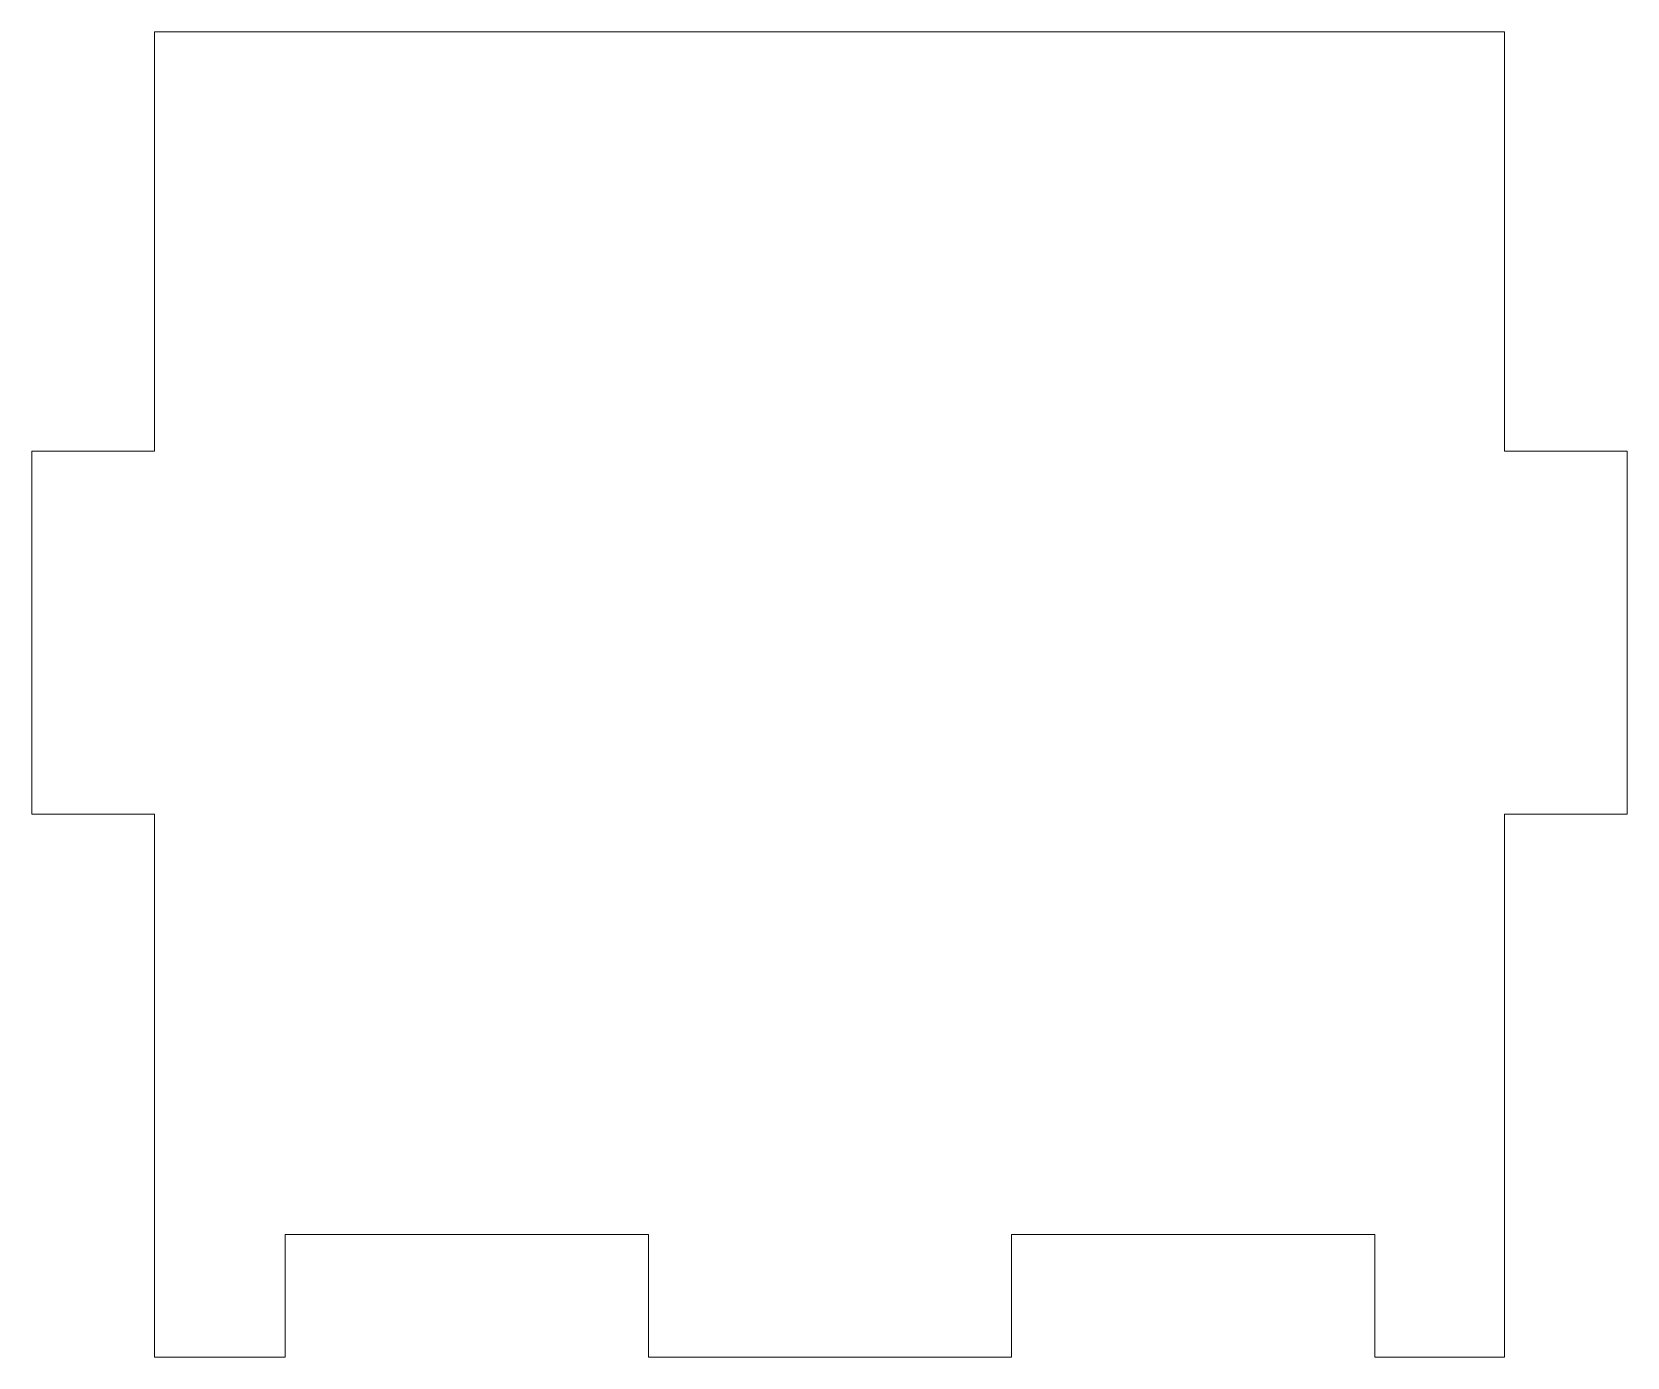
# Model space of a CAD drawing. Header units: inches. Extents: x -11.2 to 11.8, y -8.6 to 8.5.
# Drawn here: x -9.506 to -7.881, y 3.672 to 5.022 of the extents above; entities that cross this region are included whole.
import ezdxf

# ---------------------------------------------------------------- set-up
doc = ezdxf.new("R2010")
doc.units = ezdxf.units.IN
doc.header["$MEASUREMENT"] = 0
doc.layers.add('Tiny token holder', color=7, linetype='Continuous')

msp = doc.modelspace()

# ---------------------------------------------------------------- linework, layer by layer
at = {"layer": 'Tiny token holder', "color": 240, "lineweight": 9}
msp.add_open_spline([(-8.0055, 3.7971), (-8.0055, 3.7971), (-8.0055, 4.2251), (-8.0055, 4.2251), (-8.0055, 4.2251), (-8.0055, 4.2251), (-7.8805, 4.2251), (-7.8805, 4.2251), (-7.8805, 4.2251), (-7.8805, 4.2251), (-7.8805, 4.5951), (-7.8805, 4.5951), (-7.8805, 4.5951), (-7.8805, 4.5951), (-8.0055, 4.5951), (-8.0055, 4.5951), (-8.0055, 4.5951), (-8.0055, 4.5951), (-8.0055, 5.0221), (-8.0055, 5.0221), (-8.0055, 5.0221), (-8.0055, 5.0221), (-9.3805, 5.0221), (-9.3805, 5.0221), (-9.3805, 5.0221), (-9.3805, 5.0221), (-9.3805, 4.5951), (-9.3805, 4.5951), (-9.3805, 4.5951), (-9.3805, 4.5951), (-9.5055, 4.5951), (-9.5055, 4.5951), (-9.5055, 4.5951), (-9.5055, 4.5951), (-9.5055, 4.2251), (-9.5055, 4.2251), (-9.5055, 4.2251), (-9.5055, 4.2251), (-9.3805, 4.2251), (-9.3805, 4.2251), (-9.3805, 4.2251), (-9.3805, 4.2251), (-9.3805, 3.7971), (-9.3805, 3.7971), (-9.3805, 3.7971), (-9.3805, 3.7971), (-9.3805, 3.6721), (-9.3805, 3.6721), (-9.3805, 3.6721), (-9.3805, 3.6721), (-9.2475, 3.6721), (-9.2475, 3.6721), (-9.2475, 3.6721), (-9.2475, 3.6721), (-9.2475, 3.7971), (-9.2475, 3.7971), (-9.2475, 3.7971), (-9.2475, 3.7971), (-8.8775, 3.7971), (-8.8775, 3.7971), (-8.8775, 3.7971), (-8.8775, 3.7971), (-8.8775, 3.6721), (-8.8775, 3.6721), (-8.8775, 3.6721), (-8.8775, 3.6721), (-8.5075, 3.6721), (-8.5075, 3.6721), (-8.5075, 3.6721), (-8.5075, 3.6721), (-8.5075, 3.7971), (-8.5075, 3.7971), (-8.5075, 3.7971), (-8.5075, 3.7971), (-8.1375, 3.7971), (-8.1375, 3.7971), (-8.1375, 3.7971), (-8.1375, 3.7971), (-8.1375, 3.6721), (-8.1375, 3.6721), (-8.1375, 3.6721), (-8.1375, 3.6721), (-8.0055, 3.6721), (-8.0055, 3.6721), (-8.0055, 3.6721), (-8.0055, 3.6721), (-8.0055, 3.7971), (-8.0055, 3.7971)], degree=3, knots=[0, 0, 0, 0, 0.043478, 0.043478, 0.043478, 0.043478, 0.086957, 0.086957, 0.086957, 0.086957, 0.130435, 0.130435, 0.130435, 0.130435, 0.173913, 0.173913, 0.173913, 0.173913, 0.217391, 0.217391, 0.217391, 0.217391, 0.26087, 0.26087, 0.26087, 0.26087, 0.304348, 0.304348, 0.304348, 0.304348, 0.347826, 0.347826, 0.347826, 0.347826, 0.391304, 0.391304, 0.391304, 0.391304, 0.434783, 0.434783, 0.434783, 0.434783, 0.478261, 0.478261, 0.478261, 0.478261, 0.521739, 0.521739, 0.521739, 0.521739, 0.565217, 0.565217, 0.565217, 0.565217, 0.608696, 0.608696, 0.608696, 0.608696, 0.652174, 0.652174, 0.652174, 0.652174, 0.695652, 0.695652, 0.695652, 0.695652, 0.73913, 0.73913, 0.73913, 0.73913, 0.782609, 0.782609, 0.782609, 0.782609, 0.826087, 0.826087, 0.826087, 0.826087, 0.869565, 0.869565, 0.869565, 0.869565, 0.913043, 0.913043, 0.913043, 0.913043, 1, 1, 1, 1], dxfattribs=at)

doc.saveas('drawing.dxf')
